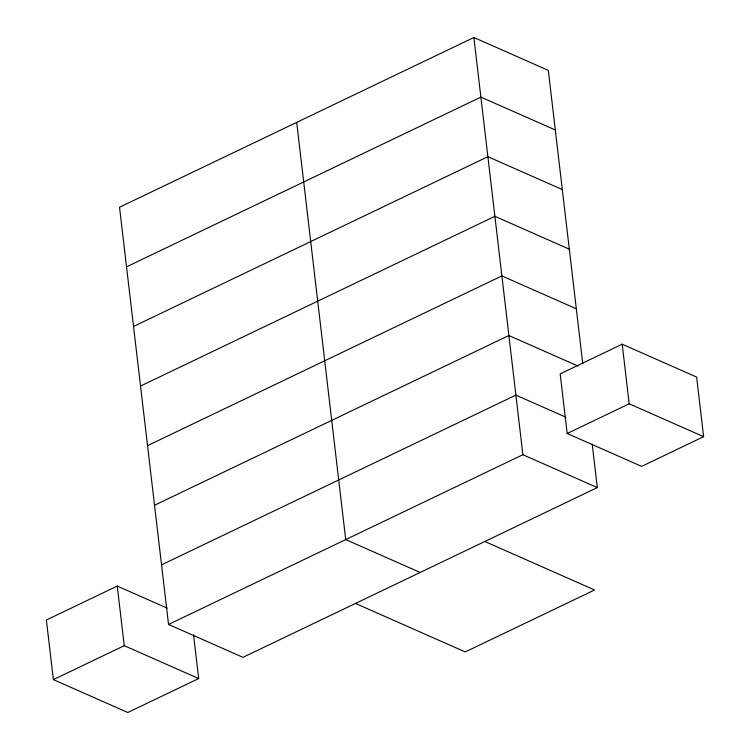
<?xml version="1.0" encoding="UTF-8"?>
<svg xmlns="http://www.w3.org/2000/svg" width="750" height="750" viewBox="0 0 750 750"><rect width="100%" height="100%" fill="white"/><g stroke="black" fill="none" stroke-linecap="round" stroke-linejoin="round"><path stroke-width="1.12" d="M582.778 363.806L548.306 70.378L473.878 37.5L119.531 207.244L168.544 624.459L242.972 657.337L597.319 487.594L592.2 444.037M126.534 266.841L480.872 97.106L555.309 129.984M133.537 326.447L487.875 156.703L562.312 189.581M140.531 386.044L494.878 216.309L569.316 249.188M147.534 445.65L501.881 275.906L576.309 308.784M154.537 505.247L508.884 335.512L577.997 366.047M167.222 608.147L117.244 586.069L46.378 620.016L53.381 679.622L127.809 712.5L198.684 678.553L193.566 634.997M161.541 564.853L515.887 395.109L565.856 417.188M622.191 344.194L560.175 373.894L567.178 433.5L641.616 466.378L703.622 436.678L696.619 377.072L622.191 344.194L629.194 403.791L703.622 436.678M53.381 679.622L124.247 645.675L198.684 678.553M168.544 624.459L522.891 454.716L597.319 487.594M567.178 433.5L629.194 403.791M484.809 541.491L594.581 589.978L465.244 651.928L355.481 603.441M420.15 572.466L345.712 539.587L296.7 122.372M473.878 37.5L522.891 454.716M117.244 586.069L124.247 645.675"/></g></svg>
